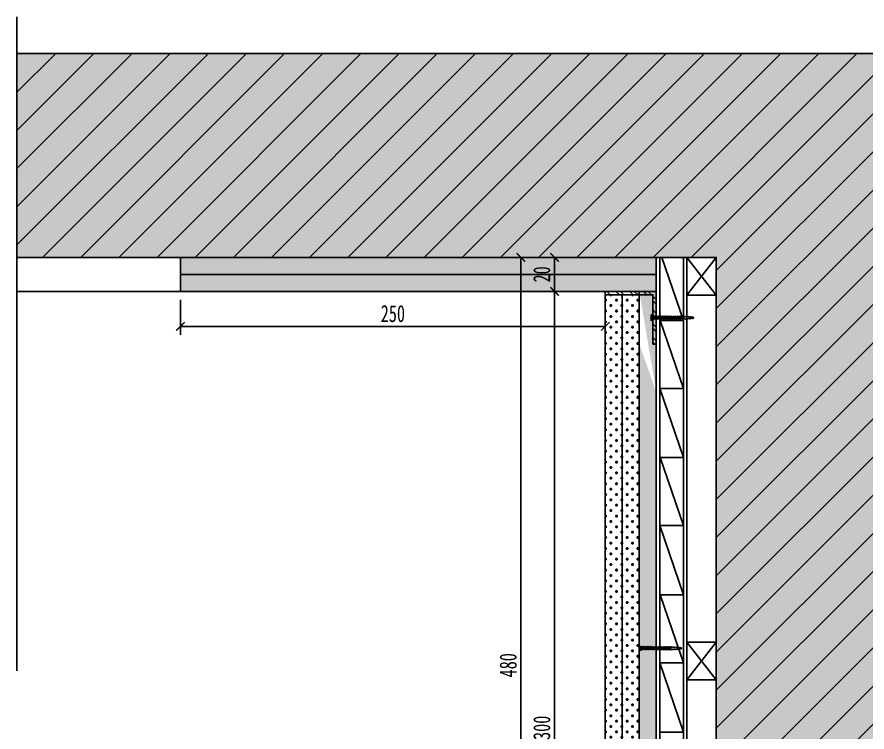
# Model space of a CAD drawing. Header units: millimetres. Extents: x 51249 to 2766742, y -599687 to -1280.
# Drawn here: x 72955 to 73455, y -117648 to -117227 of the extents above; entities that cross this region are included whole.
import ezdxf

# ---------------------------------------------------------------- set-up
doc = ezdxf.new("R2010")
doc.units = ezdxf.units.MM
doc.header["$LTSCALE"] = 10
doc.header["$PDMODE"] = 3
for name, color, linetype in [('0-bh(填充)', 251, 'Continuous'), ('4-Fine(立面细线)', 251, 'Continuous'), ('4-Norm(立面正常)', 134, 'Continuous'), ('4-Wide(立面宽线)', 4, 'Continuous'), ('A-土建墙（含管井、立管）', 6, 'Continuous'), ('D-节点填充', 250, 'Continuous'), ('D-造型细线', 146, 'Continuous'), ('DRT', 7, 'Continuous'), ('E-立面造型线', 3, 'Continuous'), ('E-顶面轮廓线', 4, 'Continuous')]:
    doc.layers.add(name, color=color, linetype=linetype)
doc.styles.add('DIM', font='SimSun.ttf', dxfattribs={"width": 0.7})
doc.dimstyles.new('5', dxfattribs={"dimscale": 5, "dimtxt": 2, "dimasz": 1, "dimexe": 1, "dimexo": 1, "dimgap": 0.5, "dimtad": 1, "dimdec": 0, "dimrnd": 5, "dimzin": 0, "dimdsep": 46, "dimtxsty": 'DIM', "dimblk": 'ARCHTICK', "dimcen": 0, "dimclrd": 5, "dimclre": 5, "dimclrt": 35, "dimadec": 0, "dimazin": 0, "dimtfac": 0.5, "dimtdec": 0, "dimtix": 1, "dimtmove": 2, "dimatfit": 2, "dimldrblk": 'A', "dimfxl": 0, "dimtolj": 1, "dimtzin": 0, "dimlwd": -1, "dimlwe": -1, "dimarcsym": 0})

# ---------------------------------------------------------------- blocks, each defined once
blk = doc.blocks.new('dfgd')
at = {"layer": '0-bh(填充)', "color": 250}
for p, q in [((-12335.06, 1685.73), (-12333.6, 1686.27)), ((-12334.96, 1686.83), (-12333.71, 1687.29)), ((-12334.88, 1687.89), (-12333.79, 1688.3)), ((-12334.83, 1688.95), (-12333.87, 1689.3)), ((-12334.82, 1685.27), (-12333.8, 1685.65)), ((-12334.78, 1686.38), (-12333.83, 1686.73)), ((-12334.74, 1687.43), (-12333.93, 1687.73)), ((-12334.66, 1688.49), (-12333.99, 1688.74)), ((-12335.24, 1679.92), (-12333.49, 1680.52)), ((-12335.22, 1682.27), (-12333.47, 1682.87)), ((-12335.22, 1681.1), (-12333.47, 1681.7)), ((-12335.19, 1683.45), (-12333.44, 1684.04)), ((-12335.14, 1684.6), (-12333.51, 1685.19)), ((-12334.95, 1680.61), (-12333.76, 1681.01)), ((-12334.93, 1682.96), (-12333.74, 1683.36)), ((-12334.93, 1681.77), (-12333.76, 1682.19)), ((-12334.83, 1684.13), (-12333.78, 1684.52)), ((-12335.24, 1678.75), (-12333.49, 1679.35)), ((-12335.2, 1677.46), (-12333.71, 1677.98)), ((-12335.05, 1675.76), (-12333.73, 1676.21)), ((-12335.04, 1676.93), (-12334, 1677.3)), ((-12334.95, 1679.43), (-12333.78, 1679.85)), ((-12334.95, 1678.26), (-12333.78, 1678.68)), ((-12334.9, 1676.4), (-12333.72, 1676.81)), ((-12334.9, 1675.22), (-12333.74, 1675.64)), ((-12335.05, 1674.6), (-12333.73, 1675.05)), ((-12335.05, 1673.42), (-12333.74, 1673.88)), ((-12335.05, 1672.26), (-12333.74, 1672.71)), ((-12334.9, 1674.05), (-12333.74, 1674.47)), ((-12334.9, 1672.89), (-12333.74, 1673.3)), ((-12334.32, 1671.94), (-12333.74, 1672.16))]:
    blk.add_line(p, q, dxfattribs=at)
at = {"layer": '4-Fine(立面细线)', "color": 251}
for p, q in [((-12335.19, 1671.65), (-12333.44, 1671.65)), ((-12333.44, 1671.65), (-12335.19, 1671.65)), ((-12333.44, 1671.65), (-12332.57, 1670.68))]:
    blk.add_line(p, q, dxfattribs=at)
for points in [[(-12335.18, 1684.58), (-12335.18, 1684.58), (-12334.89, 1685.26), (-12335.18, 1685.74), (-12334.89, 1686.42), (-12335.18, 1686.92), (-12334.89, 1687.59), (-12335.18, 1688.08), (-12334.89, 1688.77), (-12335.18, 1689.26), (-12334.82, 1689.94), (-12335.13, 1690.4), (-12334.8, 1691.08), (-12335.05, 1691.54), (-12334.76, 1692.19), (-12334.94, 1692.64), (-12334.72, 1693.24), (-12334.86, 1693.7), (-12334.64, 1694.3), (-12334.82, 1694.75), (-12334.3, 1695.68), (-12333.86, 1695.11), (-12333.97, 1694.55), (-12333.78, 1694.1), (-12333.92, 1693.54), (-12333.69, 1693.1), (-12333.81, 1692.54), (-12333.58, 1692.08), (-12333.78, 1691.46), (-12333.49, 1691), (-12333.77, 1690.33), (-12333.43, 1689.85), (-12333.7, 1689.18), (-12333.43, 1688.68), (-12333.72, 1688.01), (-12333.43, 1687.52), (-12333.72, 1686.84), (-12333.43, 1686.35), (-12333.72, 1685.67), (-12333.43, 1685.18), (-12333.72, 1684.53)], [(-12335.22, 1681.1), (-12334.95, 1680.61), (-12335.24, 1679.92), (-12334.95, 1679.43), (-12335.24, 1678.75)], [(-12335.19, 1683.45), (-12334.93, 1682.96), (-12335.22, 1682.27), (-12334.93, 1681.77), (-12335.22, 1681.1)], [(-12335.18, 1684.58), (-12334.83, 1684.13), (-12335.17, 1683.45)], [(-12333.76, 1681.03), (-12333.49, 1680.54), (-12333.78, 1679.85), (-12333.49, 1679.36), (-12333.78, 1678.68)], [(-12333.74, 1683.38), (-12333.47, 1682.89), (-12333.76, 1682.2), (-12333.47, 1681.71), (-12333.76, 1681.03)], [(-12333.72, 1684.53), (-12333.44, 1684.04), (-12333.71, 1683.39)], [(-12335.24, 1678.76), (-12334.97, 1678.27), (-12335.27, 1677.58), (-12334.97, 1677.08), (-12335.27, 1676.41)], [(-12335.27, 1674.08), (-12334.98, 1674.76), (-12335.27, 1675.25), (-12334.98, 1675.92), (-12335.27, 1676.42)], [(-12333.79, 1678.69), (-12333.52, 1678.2), (-12333.81, 1677.51), (-12333.52, 1677.02), (-12333.81, 1676.34)], [(-12333.81, 1676.34), (-12333.52, 1675.85), (-12333.81, 1675.18), (-12333.52, 1674.68), (-12333.81, 1674)], [(-12333.44, 1671.65), (-12333.44, 1671.65), (-12332.57, 1670.68), (-12336.07, 1670.68), (-12335.19, 1671.65)], [(-12335.27, 1674.08), (-12334.98, 1673.59), (-12335.27, 1672.91), (-12334.98, 1672.42), (-12335.19, 1671.93), (-12335.19, 1671.65)], [(-12333.81, 1674.01), (-12333.52, 1673.51), (-12333.81, 1672.84), (-12333.52, 1672.35), (-12333.44, 1671.99)], [(-12333.44, 1671.65), (-12333.44, 1671.99)]]:
    blk.add_lwpolyline(points, dxfattribs=at)
blk = doc.blocks.new('fgfgf')
at = {"layer": '0-bh(填充)'}
h = blk.add_hatch(dxfattribs=at)
h.set_pattern_fill('ANSI32', color=250, scale=0.6, style=0)
h.set_pattern_definition([(45, (-22253.386, -55437.8503), (-4.0411, 4.0411), []), (45, (-22250.692, -55437.8503), (-4.0411, 4.0411), [])])
h.paths.add_polyline_path([(-22223.39, -55408.85), (-22251.39, -55408.85), (-22251.39, -55437.85), (-22253.39, -55437.85), (-22253.39, -55406.85), (-22223.39, -55406.85)])
at = {"layer": '4-Fine(立面细线)', "color": 251}
blk.add_lwpolyline([(-22223.39, -55408.85), (-22251.39, -55408.85), (-22251.39, -55437.85), (-22253.39, -55437.85), (-22253.39, -55406.85), (-22223.39, -55406.85), (-22223.39, -55408.85)], dxfattribs=at)
blk = doc.blocks.new('A$C51CA3E33')
at = {"layer": 'DRT', "color": 8, "ltscale": 2}
for p, q in [((17.31, 0, 0), (0, 22.22, 0)), ((17.31, 22.22, 0), (0, 0, 0))]:
    blk.add_line(p, q, dxfattribs=at)
at = {"layer": 'DRT', "color": 146, "ltscale": 2, "elevation": 0}
blk.add_lwpolyline([(17.31, 0), (0, 0), (0, 22.22), (17.31, 22.22)], close=True, dxfattribs=at)
blk = doc.blocks.new('_ArchTick')
at = {"color": 0, "linetype": 'ByBlock', "const_width": 0.15}
blk.add_lwpolyline([(-0.5, -0.5), (0.5, 0.5)], dxfattribs=at)
blk = doc.blocks.new('*D812')
at = {"color": 5, "ltscale": 0.15}
for p, q in [((73290.12, -117368.94), (73265.86, -117368.94)), ((73270.86, -117368.94), (73270.86, -117388.94)), ((73290.12, -117388.94), (73265.86, -117388.94))]:
    blk.add_line(p, q, dxfattribs=at)
at = {"layer": 'Defpoints', "color": 0, "ltscale": 0.15}
for p in [(73295.12, -117368.94, 0), (73270.86, -117388.94), (73295.12, -117388.94, 0)]:
    blk.add_point(p, dxfattribs=at)
at = {"color": 5, "ltscale": 0.15, "xscale": 5, "yscale": 5, "zscale": 5}
for p, rotation in [((73270.86, -117368.94), 90), ((73270.86, -117388.94), 270)]:
    blk.add_blockref('_ArchTick', p, dxfattribs=dict(at, rotation=rotation))
at = {"color": 35, "ltscale": 0.15, "insert": (73263.36, -117378.94), "char_height": 10, "attachment_point": 5, "rotation": 90, "style": 'DIM'}
blk.add_mtext('\\A1;20', dxfattribs=at)
blk = doc.blocks.new('A')
for p, q in [((-1.44, 1.15), (-1.09, 1.44)), ((-1.44, 1.15), (-0.37, 0)), ((-1.09, 1.44), (0, 0)), ((-0.37, 0), (-2.13, 0)), ((-1.44, -1.15), (-0.37, 0)), ((-1.09, -1.44), (0, 0)), ((-1.44, -1.15), (-1.09, -1.44))]:
    blk.add_line(p, q)
for points in [[(-1.44, 1.15), (-1.09, 1.44), (-0.37, 0), (0, 0)], [(-1.44, -1.15), (-1.09, -1.44), (-0.37, 0), (0, 0)]]:
    blk.add_solid(points)
blk = doc.blocks.new('*D813')
at = {"color": 5, "ltscale": 0.15}
for p, q in [((73290.12, -117388.94), (73265.86, -117388.94)), ((73270.86, -117388.94), (73270.86, -117688.94)), ((73289.92, -117688.94), (73265.86, -117688.94))]:
    blk.add_line(p, q, dxfattribs=at)
at = {"layer": 'Defpoints', "color": 0, "ltscale": 0.15}
for p in [(73295.12, -117388.94, 0), (73270.86, -117688.94), (73294.92, -117688.94, 0)]:
    blk.add_point(p, dxfattribs=at)
at = {"color": 5, "ltscale": 0.15, "xscale": 5, "yscale": 5, "zscale": 5}
for p, rotation in [((73270.86, -117388.94), 90), ((73270.86, -117688.94), 270)]:
    blk.add_blockref('_ArchTick', p, dxfattribs=dict(at, rotation=rotation))
at = {"color": 35, "ltscale": 0.15, "insert": (73263.36, -117645.75), "char_height": 10, "attachment_point": 5, "rotation": 90, "style": 'DIM'}
blk.add_mtext('\\A1;300', dxfattribs=at)
blk = doc.blocks.new('*D822')
at = {"color": 5, "ltscale": 0.15}
for p, q in [((73281.06, -117368.94), (73246.06, -117368.94)), ((73251.06, -117848.94), (73251.06, -117368.94)), ((73281.06, -117848.94), (73246.06, -117848.94))]:
    blk.add_line(p, q, dxfattribs=at)
at = {"layer": 'Defpoints', "color": 0, "ltscale": 0.15}
for p in [(73251.06, -117368.94), (73292.1, -117368.94, 0), (73292.1, -117848.94, 0)]:
    blk.add_point(p, dxfattribs=at)
at = {"color": 5, "ltscale": 0.15, "xscale": 5, "yscale": 5, "zscale": 5}
for p, rotation in [((73251.06, -117368.94), 90), ((73251.06, -117848.94), 270)]:
    blk.add_blockref('_ArchTick', p, dxfattribs=dict(at, rotation=rotation))
at = {"color": 35, "ltscale": 0.15, "insert": (73243.56, -117608.94), "char_height": 10, "attachment_point": 5, "rotation": 90, "style": 'DIM'}
blk.add_mtext('\\A1;480', dxfattribs=at)
blk = doc.blocks.new('*D829')
at = {"color": 5, "ltscale": 0.15}
for p, q in [((73050.7, -117393.94), (73050.7, -117414.56)), ((73300.7, -117393.94), (73300.7, -117414.56)), ((73050.7, -117409.56), (73300.7, -117409.56))]:
    blk.add_line(p, q, dxfattribs=at)
at = {"layer": 'Defpoints', "color": 0, "ltscale": 0.15}
for p in [(73050.7, -117388.94, 0), (73300.7, -117388.94, 0), (73300.7, -117409.56)]:
    blk.add_point(p, dxfattribs=at)
at = {"color": 5, "ltscale": 0.15, "xscale": 5, "yscale": 5, "zscale": 5, "rotation": 180}
blk.add_blockref('_ArchTick', (73050.7, -117409.56), dxfattribs=at)
at = {"color": 5, "ltscale": 0.15, "xscale": 5, "yscale": 5, "zscale": 5}
blk.add_blockref('_ArchTick', (73300.7, -117409.56), dxfattribs=at)
at = {"color": 35, "ltscale": 0.15, "insert": (73175.7, -117402.06), "char_height": 10, "attachment_point": 5, "style": 'DIM'}
blk.add_mtext('\\A1;250', dxfattribs=at)

msp = doc.modelspace()

# ---------------------------------------------------------------- hatches: boundary and pattern name
at = {"ltscale": 0.15}
h = msp.add_hatch(dxfattribs=at)
h.set_pattern_fill('AR-CONC', color=250, scale=10, style=0)
h.set_pattern_definition([(50, (72954.535, -117868.936), (18.21847, -1.5939), [1.905, -20.955]), (355, (72954.535, -117868.936), (-3.52428, 19.10566), [1.524, -16.764]), (100.451, (72956.053, -117869.069), (14.69425, 17.51167), [1.619, -17.809]), (46.1842, (72954.535, -117863.856), (27.1079, -4.20423), [2.8575, -31.4325]), (96.6356, (72956.794, -117864.207), (23.7404, 24.74256), [2.4285, -26.7135]), (351.184, (72954.535, -117863.856), (23.74046, 24.7425), [2.286, -25.146]), (21, (72957.075, -117865.126), (15.16149, -10.22655), [1.905, -20.955]), (326, (72957.075, -117865.126), (6.1802, 18.4188), [1.524, -16.764]), (71.4514, (72958.338, -117865.979), (21.34165, 8.19229), [1.619, -17.809]), (37.5, (72954.535, -117868.936), (0.30886, 8.455504), [0, -16.5608, 0, -17.018, 0, -16.8275]), (7.5, (72954.535, -117868.936), (6.681966, 10.01806), [0, -9.7028, 0, -16.1798, 0, -6.4135]), (327.5, (72948.871, -117868.936), (13.55906, -0.572874), [0, -6.35, 0, -19.812, 0, -26.289]), (317.5, (72946.331, -117868.936), (14.81292, 2.54265), [0, -8.255, 0, -13.1572, 0, -18.669])])
h.paths.add_polyline_path([(72954.53, -117248.94), (72954.53, -117368.94), (73366, -117368.94), (73366, -117868.94), (73586.01, -117868.94), (73586.01, -117368.94), (73948.34, -117368.94), (73948.34, -117248.94)])
at = {"layer": '0-bh(填充)'}
h = msp.add_hatch(dxfattribs=at)
h.set_pattern_fill('CROSS', color=250, scale=2, style=0)
h.set_pattern_definition([(0, (8932.2625, 12248.1405), (3.175, 3.175), [1.5875, -4.7625]), (90, (8933.0562, 12247.3467), (-3.175, 3.175), [1.5875, -4.7625])])
h.paths.add_polyline_path([(73330.7, -117368.94), (73050.7, -117368.94), (73050.7, -117378.94), (73330.7, -117378.94)])
h.paths.add_polyline_path([(73330.7, -117838.94), (73330.7, -117848.94), (73320.7, -117848.94), (73320.7, -117838.94)], flags=16)
h.paths.add_polyline_path([(73330.7, -117448.13), (73320.7, -117388.94), (73320.7, -117848.94), (73330.7, -117848.94)])
h.paths.add_polyline_path([(73330.7, -117378.94), (73050.7, -117378.94), (73050.7, -117388.94), (73289.7, -117388.94), (73318.91, -117388.94), (73320.7, -117393.4), (73320.7, -117419.94), (73330.7, -117448.13)])
h.paths.add_polyline_path([(73366, -117848.94), (73366, -117838.94), (73320.7, -117838.94), (73320.7, -117848.94)])
h = msp.add_hatch(dxfattribs=at)
h.set_pattern_fill('CROSS', color=250, scale=0.5, style=0)
h.set_pattern_definition([(180, (73320.6993, -117698.9362), (-3.175, 3.175), [1.5875, -4.7625]), (90, (73319.9056, -117699.73), (3.175, 3.175), [1.5875, -4.7625])])
h.paths.add_polyline_path([(73310.7, -117688.94), (73300.7, -117688.94), (73300.7, -117390.94), (73310.7, -117390.94)])
h.paths.add_polyline_path([(73310.7, -117390.94), (73320.7, -117390.94), (73320.7, -117698.94), (73310.7, -117698.94), (73310.7, -117688.94)])
at = {"layer": 'D-节点填充'}
h = msp.add_hatch(dxfattribs=at)
h.set_pattern_fill('ANSI31', color=256, scale=10, style=0)
h.set_pattern_definition([(45, (108287.636, -114806.369), (-11.22532, 11.22532), [])])
h.paths.add_polyline_path([(72954.53, -117248.94), (72954.53, -117368.94), (73366, -117368.94), (73366, -117868.94), (73388.22, -117868.94), (73586.01, -117868.94), (73586.01, -117368.94), (73948.34, -117368.94), (73948.34, -117248.94)])

# ---------------------------------------------------------------- linework, layer by layer
at = {"color": 2, "ltscale": 0.15, "elevation": 0}
msp.add_lwpolyline([(72954.53, -117227.48), (72954.53, -117612.16)], dxfattribs=at)
at = {"layer": '4-Wide(立面宽线)', "color": 4}
msp.add_line((73330.7, -117388.94, 0), (73050.7, -117388.94, 0), dxfattribs=at)
at = {"layer": 'A-土建墙（含管井、立管）', "color": 6}
for p in [(73366, -117868.94, 0), (73366, -117843.94, 0)]:
    msp.add_line(p, (73366, -117368.94), dxfattribs=at)
for points in [[(73948.34, -117248.94), (72954.53, -117248.94)], [(73366, -117868.94), (73366, -117368.94), (72954.53, -117368.94)]]:
    msp.add_lwpolyline(points, dxfattribs=at)
at = {"layer": 'D-节点填充', "ltscale": 0.15}
for p, q in [((73332.7, -117368.94, 0), (73332.7, -117810.94, 0)), ((73333.95, -117368.94, 0), (73346.7, -117406.03, 0)), ((73346.7, -117368.94, 0), (73346.7, -117810.94, 0)), ((73346.7, -117406.03, 0), (73332.7, -117406.03, 0)), ((73332.95, -117406.03, 0), (73346.7, -117446.03, 0)), ((73332.7, -117446.03, 0), (73346.7, -117486.75, 0)), ((73346.7, -117446.03, 0), (73332.7, -117446.03, 0)), ((73346.7, -117486.75, 0), (73332.7, -117486.75, 0)), ((73332.95, -117486.75, 0), (73346.7, -117526.75, 0)), ((73332.7, -117526.75, 0), (73346.7, -117567.48, 0)), ((73346.7, -117526.75, 0), (73332.7, -117526.75, 0)), ((73346.7, -117567.48, 0), (73332.7, -117567.48, 0)), ((73332.95, -117567.48, 0), (73346.7, -117607.48, 0)), ((73332.7, -117607.48, 0), (73346.7, -117648.21, 0)), ((73346.7, -117607.48, 0), (73332.7, -117607.48, 0)), ((73346.7, -117648.21, 0), (73332.7, -117648.21, 0))]:
    msp.add_line(p, q, dxfattribs=at)
at = {"layer": 'D-造型细线', "color": 44}
for p, q in [((73330.7, -117798.94, 0), (73330.7, -117368.94, 0)), ((73330.7, -117838.94, 0), (73330.7, -117368.94, 0)), ((73050.7, -117378.94, 0), (73300.7, -117378.94, 0)), ((73330.7, -117378.94, 0), (73050.7, -117378.94, 0)), ((73320.7, -117808.94, 0), (73320.7, -117388.94, 0)), ((73310.7, -117390.94, 0), (73310.7, -117688.94, 0))]:
    msp.add_line(p, q, dxfattribs=at)
at = {"layer": 'D-造型细线'}
msp.add_line((73348.7, -117810.94, 0), (73348.7, -117368.94, 0), dxfattribs=at)
at = {"layer": 'E-立面造型线', "color": 251, "elevation": 0}
msp.add_lwpolyline([(73050.7, -117388.94), (72954.53, -117388.94)], dxfattribs=at)
at = {"layer": 'E-顶面轮廓线', "elevation": 0}
msp.add_lwpolyline([(73050.7, -117368.94), (73050.7, -117388.94), (73300.7, -117388.94), (73300.7, -117688.94), (73310.7, -117688.94), (73310.7, -117808.94), (73320.7, -117808.94), (73320.7, -117848.94)], dxfattribs=at)

# ---------------------------------------------------------------- block references
at = {"color": 2, "ltscale": 0.15}
for p in [(73348.7, -117391.15, 0), (73348.7, -117617.54, 0)]:
    msp.add_blockref('A$C51CA3E33', p, dxfattribs=at)
at = {"layer": '4-Norm(立面正常)', "rotation": 270}
for p in [(71657.05, -129738.75, 0), (71650.02, -129933.25, 0)]:
    msp.add_blockref('dfgd', p, dxfattribs=at)
at = {"layer": '4-Wide(立面宽线)', "color": 4, "xscale": -1}
msp.add_blockref('fgfgf', (51077.31, -61982.09, 0), dxfattribs=at)

# ---------------------------------------------------------------- dimensions: what is measured, and where the dimension line sits
at = {"color": 2, "ltscale": 0.15}
for base, p1, p2, picture, middle in [((73251.06, -117368.94, 0), (73292.1, -117848.94, 0), (73292.1, -117368.94), '*D822', (73243.56, -117608.94, 0)), ((73270.86, -117388.94, 0), (73295.12, -117368.94), (73295.12, -117388.94, 0), '*D812', (73263.36, -117378.94, 0))]:
    dim = msp.add_linear_dim(base=base, p1=p1, p2=p2, angle=90, dimstyle='5', override={"dimfxl": 6}, dxfattribs=at)
    dim.commit()
    dim.dimension.update_dxf_attribs({"geometry": picture, "text_midpoint": middle})
dim = msp.add_linear_dim(base=(73300.7, -117409.56, 0), p1=(73050.7, -117388.94, 0), p2=(73300.7, -117388.94, 0), dimstyle='5', override={"dimfxl": 6}, dxfattribs=at)
dim.commit()
dim.dimension.update_dxf_attribs({"geometry": '*D829', "text_midpoint": (73175.7, -117402.06, 0)})
dim = msp.add_linear_dim(base=(73270.86, -117688.94, 0), p1=(73295.12, -117388.94, 0), p2=(73294.92, -117688.94, 0), angle=90, dimstyle='5', override={"dimfxl": 6}, dxfattribs=at)
dim.commit()
dim.dimension.update_dxf_attribs({"geometry": '*D813', "text_midpoint": (73263.36, -117645.75, 0), "dimtype": 160})

doc.saveas('drawing.dxf')
